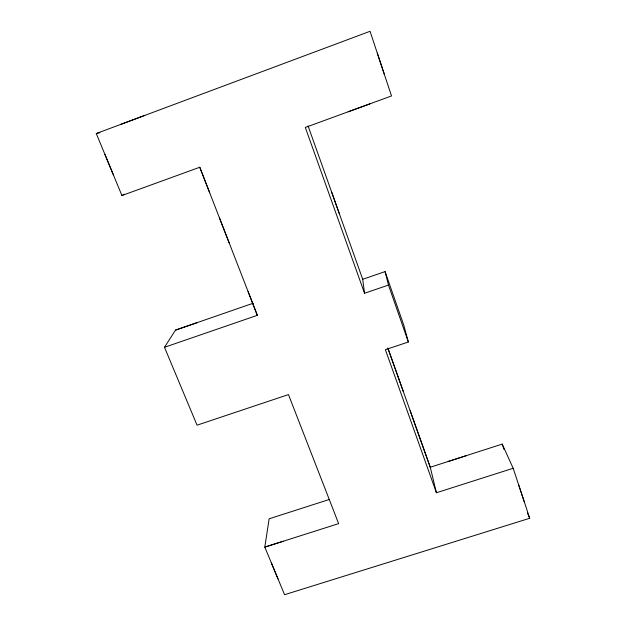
<?xml version="1.0" encoding="UTF-8"?>
<svg xmlns="http://www.w3.org/2000/svg" width="626" height="626" viewBox="0 0 626 626"><rect width="100%" height="100%" fill="white"/><g stroke="black" fill="none" stroke-linecap="round" stroke-linejoin="round"><path stroke-width="0.94" d="M513.171 468.271L436.416 492.748L430.265 467.254L502.216 444.092L513.171 468.271L529.721 518.273L284.572 594.7L264.806 547.108L338.643 523.626L288.469 394.591L197.049 425.179L164.489 347.297L175.476 330.129L253.303 303.195M364.535 293.258L362.712 279.298L385.092 271.614L388.472 285.073L364.535 293.258L305.324 127.454L391.516 95.958L370.052 31.3L96.279 133.526L121.937 195.539L124.457 194.162M120.458 124.496L144.786 115.411M348.205 111.78L369.81 103.893M121.937 195.539L199.772 167.252L257.325 315.324L164.489 347.297M175.476 330.129L197.049 322.664M385.092 271.614L403.747 325.082L408.355 341.992L385.381 349.684L436.416 492.748M448.146 461.503L466.096 455.728M329.331 499.462L269.133 518.798L264.806 547.108L283.155 541.279M96.279 133.526L99.886 132.696M527.428 513.062L529.721 518.273M104.933 154.426L113.486 175.1M271.457 563.126L278.046 578.995M199.772 167.252L209.694 192.8M219.491 217.981L229.139 242.825M248.06 291.481L257.325 315.324M387.799 347.923L430.265 467.254L410.155 410.726M308.086 125.967L362.712 279.298M388.05 348.635L403.293 391.461M331.71 192.26L339.597 214.428M388.472 285.073L408.355 341.992M377.29 53.093L384.442 74.651M502.216 444.092L503.977 449.398M518.751 485.111L524.259 501.77"/></g></svg>
